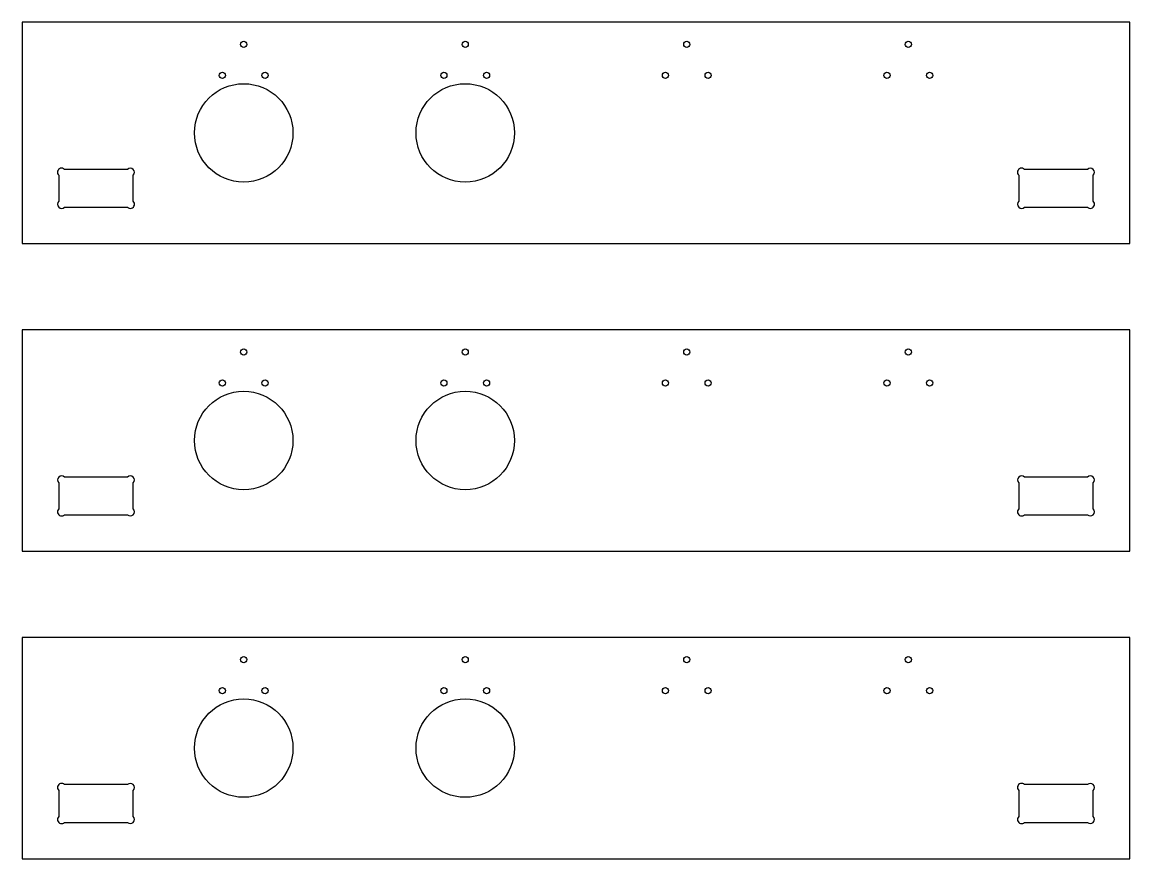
# Model space of a CAD drawing. Header units: millimetres. Extents: x -270 to 270, y -54 to 354.
import ezdxf

# ---------------------------------------------------------------- set-up
doc = ezdxf.new("R2010")
doc.units = ezdxf.units.MM
doc.layers.get('0').update_dxf_attribs({"linetype": 'CONTINUOUS'})

msp = doc.modelspace()

# ---------------------------------------------------------------- linework, layer by layer
for points in [[(270, 354), (-270, 354), (-270, 246), (270, 246)], [(270, 204), (-270, 204), (-270, 96), (270, 96)], [(270, 54), (-270, 54), (-270, -54), (270, -54)]]:
    msp.add_lwpolyline(points, close=True)
for points in [[(-215.8, 279.34, 1), (-218.66, 282.2), (-249.34, 282.2, 1), (-252.2, 279.34), (-252.2, 266.66, 1), (-249.34, 263.8), (-218.66, 263.8, 1), (-215.8, 266.66)], [(215.8, 266.66, 1), (218.66, 263.8), (249.34, 263.8, 1), (252.2, 266.66), (252.2, 279.34, 1), (249.34, 282.2), (218.66, 282.2, 1), (215.8, 279.34)], [(-215.8, 129.34, 1), (-218.66, 132.2), (-249.34, 132.2, 1), (-252.2, 129.34), (-252.2, 116.66, 1), (-249.34, 113.8), (-218.66, 113.8, 1), (-215.8, 116.66)], [(215.8, 116.66, 1), (218.66, 113.8), (249.34, 113.8, 1), (252.2, 116.66), (252.2, 129.34, 1), (249.34, 132.2), (218.66, 132.2, 1), (215.8, 129.34)], [(-215.8, -20.66, 1), (-218.66, -17.8), (-249.34, -17.8, 1), (-252.2, -20.66), (-252.2, -33.34, 1), (-249.34, -36.2), (-218.66, -36.2, 1), (-215.8, -33.34)], [(215.8, -33.34, 1), (218.66, -36.2), (249.34, -36.2, 1), (252.2, -33.34), (252.2, -20.66, 1), (249.34, -17.8), (218.66, -17.8, 1), (215.8, -20.66)]]:
    msp.add_lwpolyline(points, format="xyb", close=True)
for centre, radius in [((-162, 343.15), 1.5), ((-54, 343.15), 1.5), ((54, 343.15), 1.5), ((162, 343.15), 1.5), ((-172.4, 328.04), 1.5), ((-151.6, 328.04), 1.5), ((-64.4, 328.04), 1.5), ((-43.6, 328.04), 1.5), ((43.6, 328.04), 1.5), ((64.4, 328.04), 1.5), ((151.6, 328.04), 1.5), ((172.4, 328.04), 1.5), ((-162, 300), 24), ((-54, 300), 24), ((-162, 193.15), 1.5), ((-54, 193.15), 1.5), ((54, 193.15), 1.5), ((162, 193.15), 1.5), ((-172.4, 178.04), 1.5), ((-151.6, 178.04), 1.5), ((-64.4, 178.04), 1.5), ((-43.6, 178.04), 1.5), ((43.6, 178.04), 1.5), ((64.4, 178.04), 1.5), ((151.6, 178.04), 1.5), ((172.4, 178.04), 1.5), ((-162, 150), 24), ((-54, 150), 24), ((-162, 43.15), 1.5), ((-54, 43.15), 1.5), ((54, 43.15), 1.5), ((162, 43.15), 1.5), ((-172.4, 28.04), 1.5), ((-151.6, 28.04), 1.5), ((-64.4, 28.04), 1.5), ((-43.6, 28.04), 1.5), ((43.6, 28.04), 1.5), ((64.4, 28.04), 1.5), ((151.6, 28.04), 1.5), ((172.4, 28.04), 1.5), ((-162, 0), 24), ((-54, 0), 24)]:
    msp.add_circle(centre, radius)

doc.saveas('drawing.dxf')
